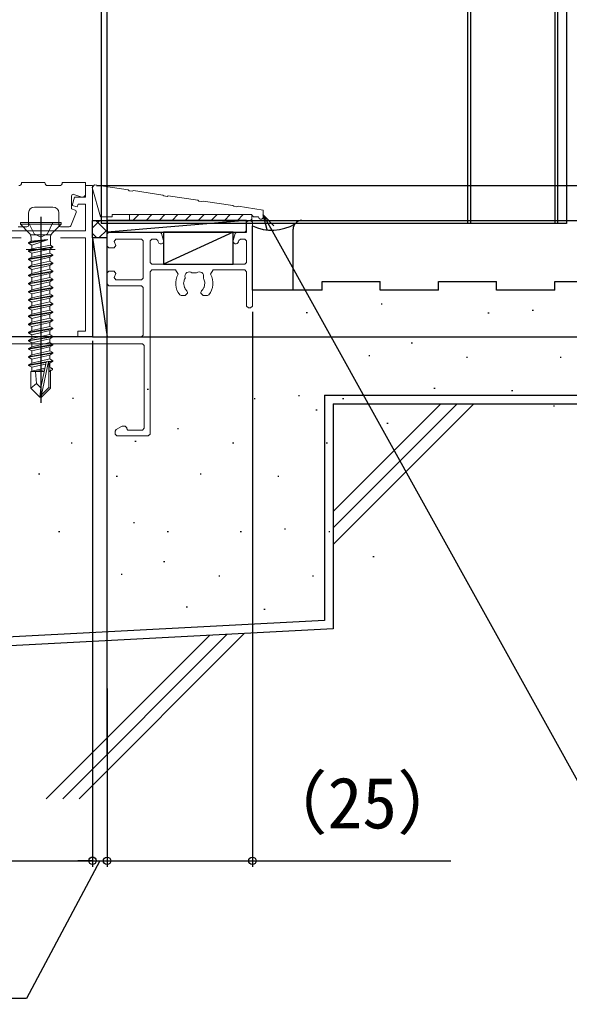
# Model space of a CAD drawing. Units: millimetres, scale not verified. Extents: x -525 to 525, y -783 to 779.
# Drawn here: x -48.4 to 46.2, y -170.5 to -2.3 of the extents above; entities that cross this region are included whole.
import ezdxf
from ezdxf.enums import TextEntityAlignment as Align

# ---------------------------------------------------------------- set-up
doc = ezdxf.new("R2010")
doc.units = ezdxf.units.MM
doc.header["$LTSCALE"] = 4
doc.layers.add('0-2_YKK_11', color=4, linetype='Continuous', lineweight=18)
doc.layers.add('0-4_YKK_13', color=4, linetype='Continuous', lineweight=18)
for name, color, linetype in [('0-3_YKK_12', 2, 'Continuous'), ('0-5_YKK_D', 6, 'Continuous'), ('0-7_YSS_K', 3, 'Continuous'), ('0-8_YSS_KE', 3, 'Continuous')]:
    doc.layers.add(name, color=color, linetype=linetype)
doc.styles.add('ＭＳ ゴシック', font='')
doc.styles.get('ＭＳ ゴシック').set_extended_font_data('MS Gothic')

msp = doc.modelspace()

# ---------------------------------------------------------------- linework, layer by layer
at = {"layer": '0-2_YKK_11'}
for p, q in [((-9.639, -38.806), (-9.339, -38.506)), ((-31.828, -40.006), (-32.11, -40.409)), ((-31.828, -40.006), (-27.439, -40.006)), ((-27.139, -40.306), (-27.439, -40.006)), ((-27.139, -40.306), (-27.139, -46.706)), ((-25.639, -40.006), (-25.939, -40.306)), ((-25.939, -44.006), (-25.939, -40.306)), ((-25.639, -40.006), (-24.878, -40.006)), ((-24.589, -40.228), (-24.878, -40.006)), ((-24.589, -40.228), (-24.523, -40.472)), ((-10.754, -40.472), (-10.688, -40.228)), ((-10.399, -40.006), (-10.688, -40.228)), ((-10.399, -40.006), (-9.639, -40.006)), ((-9.339, -40.306), (-9.639, -40.006)), ((-9.339, -40.306), (-9.339, -44.006)), ((-25.939, -44.006), (-25.639, -44.306)), ((-25.639, -45.306), (-25.939, -45.606)), ((-9.639, -44.306), (-25.639, -44.306)), ((-25.639, -45.306), (-21.571, -45.306)), ((-21.134, -46.049), (-21.571, -45.306)), ((-15.106, -45.306), (-15.543, -46.049)), ((-15.106, -45.306), (-9.639, -45.306)), ((-9.639, -44.306), (-9.339, -44.006)), ((-9.339, -45.606), (-9.639, -45.306)), ((-32.11, -46.603), (-31.828, -47.006)), ((-27.439, -47.006), (-31.828, -47.006)), ((-27.439, -47.006), (-27.139, -46.706)), ((-19.927, -46.76), (-19.913, -46.605)), ((-18.74, -45.784), (-18.59, -45.824)), ((-18.087, -45.824), (-17.937, -45.784)), ((-16.764, -46.605), (-16.75, -46.76)), ((-27.139, -48.306), (-27.439, -48.006)), ((-27.139, -48.306), (-27.139, -56.506)), ((-20.181, -47.525), (-20.128, -47.41)), ((-20.181, -47.525), (-20.042, -48.312)), ((-19.953, -48.402), (-20.042, -48.312)), ((-16.635, -48.312), (-16.724, -48.402)), ((-16.635, -48.312), (-16.496, -47.525)), ((-16.549, -47.41), (-16.496, -47.525)), ((-27.439, -56.806), (-78.839, -56.806)), ((-27.439, -56.806), (-27.139, -56.506)), ((-53.614, -58.006), (-27.239, -58.006)), ((-26.939, -58.306), (-27.239, -58.006)), ((-26.939, -58.306), (-26.939, -72.506)), ((-29.939, -72.606), (-29.739, -72.806)), ((-27.239, -72.806), (-29.739, -72.806)), ((-27.239, -72.806), (-26.939, -72.506))]:
    msp.add_line(p, q, dxfattribs=at)
at = {"layer": '0-2_YKK_11', "color": 211}
for p, q in [((-44.738, -39.306), (-44.738, -44.306)), ((-37.038, -39.806), (-41.356, -39.806)), ((-47.238, -41.806), (-42.238, -41.806))]:
    msp.add_line(p, q, dxfattribs=at)
for points in [[(-53.438, -38.606), (-37.038, -38.606), (-37.038, -34.006), (-38.328, -34.006), (-38.453, -34.472), (-39.323, -34.24), (-38.938, -32.806), (-37.038, -32.806), (-37.038, -30.806), (-35.838, -30.806), (-35.838, -56.806), (-38.338, -56.806), (-38.338, -55.806), (-37.038, -55.806), (-37.038, -39.806)], [(-48.12, -39.806), (-53.438, -39.806), (-53.438, -48.806)]]:
    msp.add_lwpolyline(points, dxfattribs=at)
at = {"layer": '0-2_YKK_11'}
for points in [[(-9.339, -45.606), (-9.339, -51.506), (-9.039, -51.806), (-8.639, -51.806), (-8.339, -51.506), (-8.339, -37.106), (-8.639, -36.806), (-9.039, -36.806), (-9.339, -37.106), (-9.339, -38.506)], [(-23.654, -40.24), (-23.978, -39.028), (-24.268, -38.806), (-33.039, -38.806), (-33.339, -39.106), (-33.339, -41.206), (-33.039, -41.506), (-32.139, -41.506), (-31.857, -41.103), (-32.11, -40.409)], [(-9.639, -38.806), (-11.009, -38.806), (-11.299, -39.028), (-11.623, -40.24)], [(-32.11, -46.603), (-31.857, -45.909), (-32.139, -45.506), (-33.039, -45.506), (-33.339, -45.806), (-33.339, -47.706), (-33.039, -48.006), (-27.439, -48.006)], [(-29.939, -72.606), (-29.939, -72.456), (-30.239, -72.156), (-30.732, -72.156), (-30.882, -72.196), (-31.789, -72.719), (-31.939, -72.979), (-31.939, -73.506), (-31.639, -73.806), (-26.239, -73.806), (-25.939, -73.506), (-25.939, -45.606)], [(-20.848, -49.592), (-20.612, -49.706), (-19.889, -49.706), (-19.489, -49.306), (-19.489, -49.167), (-19.607, -48.883)], [(-17.07, -48.883), (-17.189, -49.167), (-17.189, -49.306), (-16.789, -49.706), (-16.065, -49.706), (-15.83, -49.592)]]:
    msp.add_lwpolyline(points, dxfattribs=at)
for centre, radius, start, end in [((-24.089, -40.356), 0.45, 194.99844, 14.99844), ((-11.189, -40.356), 0.45, 165.00156, 345.00156), ((-18.339, -47.606), 3.2, 150.89019, 218.36669), ((-18.339, -47.606), 1.8, 151.96982, 173.74061), ((-19.199, -46.377), 0.75, 52.29966, 197.70029), ((-18.339, -47.606), 1.8, 81.96936, 98.03064), ((-17.478, -46.377), 0.75, 342.29976, 127.70038), ((-18.339, -47.606), 1.8, 6.25942, 28.03018), ((-18.339, -47.606), 3.2, 321.63348, 29.10981), ((-18.339, -47.606), 1.8, 206.26, 225.20711), ((-18.339, -47.606), 1.8, 314.79324, 333.74004)]:
    msp.add_arc(centre, radius, start, end, dxfattribs=at)
at = {"layer": '0-3_YKK_12'}
for p, q in [((-33.338, -128.582), (-33.338, 558.556)), ((-34.338, 140.694), (-34.338, -37.306)), ((28.662, 140.694), (28.662, -37.306)), ((29.162, 140.694), (29.162, -37.306)), ((43.662, 140.694), (43.662, -37.306)), ((44.162, 140.694), (44.162, -37.306)), ((45.662, 140.694), (45.662, -37.306)), ((-44.738, -36.161), (-44.738, -68.161)), ((-35.839, -36.806), (39.158, -36.806)), ((-35.838, -36.806), (39.159, -36.806)), ((45.662, -37.306), (-34.338, -37.306)), ((-35.838, -56.806), (-123.838, -56.806))]:
    msp.add_line(p, q, dxfattribs=at)
at = {"layer": '0-4_YKK_13'}
for p, q in [((-44.038, -30.306), (-48.038, -30.306)), ((-41.538, -30.806), (-43.538, -30.806)), ((-37.038, -30.306), (-41.038, -30.306)), ((-37.038, -32.306), (-37.038, -30.306)), ((-39.438, -32.606), (-39.438, -34.806)), ((-39.041, -32.322), (-37.699, -32.779)), ((-45.838, -34.506), (-42.638, -34.506)), ((-38.836, -35.024), (-39.438, -34.806)), ((-46.838, -37.606), (-46.838, -35.506)), ((-41.638, -37.606), (-41.638, -35.506)), ((-38.659, -35.416), (-39.563, -37.716)), ((-48.633, -37.906), (-47.138, -37.906)), ((-41.238, -37.161), (-48.238, -37.161)), ((-48.238, -37.161), (-48.238, -37.461)), ((-41.238, -37.461), (-48.238, -37.461)), ((-48.238, -37.461), (-46.711, -38.988)), ((-41.238, -37.461), (-42.765, -38.988)), ((-39.842, -37.906), (-41.338, -37.906)), ((-41.238, -37.161), (-41.238, -37.461)), ((-43.558, -40.084), (-46.838, -40.611)), ((-43.558, -40.144), (-46.838, -40.711)), ((-42.968, -39.281), (-46.508, -39.281)), ((-46.418, -39.695), (-46.418, -40.369)), ((-43.558, -40.084), (-46.418, -40.369)), ((-43.558, -40.144), (-46.288, -41.029)), ((-43.558, -40.084), (-43.558, -40.144)), ((-43.058, -39.695), (-43.058, -41.069)), ((-46.838, -40.611), (-46.418, -40.369)), ((-46.838, -40.611), (-46.838, -40.711)), ((-46.838, -40.711), (-46.288, -41.029)), ((-46.838, -42.011), (-42.638, -41.311)), ((-42.638, -41.411), (-46.838, -42.111)), ((-46.838, -42.011), (-46.288, -41.694)), ((-46.838, -42.011), (-46.838, -42.111)), ((-46.288, -41.029), (-46.288, -41.694)), ((-43.058, -41.069), (-46.288, -41.694)), ((-43.188, -41.729), (-43.188, -42.394)), ((-42.638, -41.311), (-43.058, -41.069)), ((-42.638, -41.311), (-42.638, -41.411)), ((-46.838, -42.111), (-46.288, -42.429)), ((-46.838, -43.411), (-42.638, -42.711)), ((-42.638, -42.811), (-46.838, -43.511)), ((-46.838, -43.411), (-46.288, -43.094)), ((-46.838, -43.411), (-46.838, -43.511)), ((-46.838, -43.511), (-46.288, -43.829)), ((-43.188, -42.394), (-46.288, -43.094)), ((-46.288, -42.429), (-46.288, -43.094)), ((-42.638, -42.711), (-43.188, -42.394)), ((-43.188, -43.129), (-43.188, -43.794)), ((-42.638, -42.711), (-42.638, -42.811)), ((-46.838, -44.811), (-42.638, -44.111)), ((-42.638, -44.211), (-46.838, -44.911)), ((-46.838, -44.811), (-46.288, -44.494)), ((-46.838, -44.811), (-46.838, -44.911)), ((-46.838, -44.911), (-46.288, -45.229)), ((-43.188, -43.794), (-46.288, -44.494)), ((-46.288, -43.829), (-46.288, -44.494)), ((-43.188, -45.194), (-46.288, -45.894)), ((-46.288, -45.229), (-46.288, -45.894)), ((-42.638, -44.111), (-43.188, -43.794)), ((-43.188, -44.529), (-43.188, -45.194)), ((-42.638, -45.511), (-43.188, -45.194)), ((-42.638, -44.111), (-42.638, -44.211)), ((-46.838, -46.211), (-42.638, -45.511)), ((-42.638, -45.611), (-46.838, -46.311)), ((-46.838, -46.211), (-46.288, -45.894)), ((-46.838, -46.211), (-46.838, -46.311)), ((-46.838, -46.311), (-46.288, -46.629)), ((-46.838, -47.611), (-42.638, -46.911)), ((-42.638, -47.011), (-46.838, -47.711)), ((-43.188, -46.594), (-46.288, -47.294)), ((-46.288, -46.629), (-46.288, -47.294)), ((-43.188, -45.929), (-43.188, -46.594)), ((-42.638, -46.911), (-43.188, -46.594)), ((-42.638, -45.511), (-42.638, -45.611)), ((-42.638, -46.911), (-42.638, -47.011)), ((-46.838, -47.611), (-46.288, -47.294)), ((-46.838, -47.611), (-46.838, -47.711)), ((-46.838, -47.711), (-46.288, -48.029)), ((-46.838, -49.011), (-42.638, -48.311)), ((-42.638, -48.411), (-46.838, -49.111)), ((-46.838, -49.011), (-46.288, -48.694)), ((-43.188, -47.994), (-46.288, -48.694)), ((-46.288, -48.029), (-46.288, -48.694)), ((-43.188, -47.329), (-43.188, -47.994)), ((-42.638, -48.311), (-43.188, -47.994)), ((-43.188, -48.729), (-43.188, -49.394)), ((-42.638, -48.311), (-42.638, -48.411)), ((-46.838, -49.011), (-46.838, -49.111)), ((-46.838, -49.111), (-46.288, -49.429)), ((-46.838, -50.411), (-42.638, -49.711)), ((-42.638, -49.811), (-46.838, -50.511)), ((-46.838, -50.411), (-46.288, -50.094)), ((-46.838, -50.411), (-46.838, -50.511)), ((-43.188, -49.394), (-46.288, -50.094)), ((-46.288, -49.429), (-46.288, -50.094)), ((-42.638, -49.711), (-43.188, -49.394)), ((-43.188, -50.129), (-43.188, -50.794)), ((-42.638, -49.711), (-42.638, -49.811)), ((-46.838, -50.511), (-46.288, -50.829)), ((-46.838, -51.811), (-42.638, -51.111)), ((-42.638, -51.211), (-46.838, -51.911)), ((-46.838, -51.811), (-46.288, -51.494)), ((-46.838, -51.811), (-46.838, -51.911)), ((-46.838, -51.911), (-46.288, -52.229)), ((-43.188, -50.794), (-46.288, -51.494)), ((-46.288, -50.829), (-46.288, -51.494)), ((-42.638, -51.111), (-43.188, -50.794)), ((-43.188, -51.529), (-43.188, -52.194)), ((-42.638, -51.111), (-42.638, -51.211)), ((-46.838, -53.211), (-42.638, -52.511)), ((-42.638, -52.611), (-46.838, -53.311)), ((-46.838, -53.211), (-46.288, -52.894)), ((-46.838, -53.211), (-46.838, -53.311)), ((-46.838, -53.311), (-46.288, -53.629)), ((-43.188, -52.194), (-46.288, -52.894)), ((-46.288, -52.229), (-46.288, -52.894)), ((-43.188, -53.594), (-46.288, -54.294)), ((-46.288, -53.629), (-46.288, -54.294)), ((-42.638, -52.511), (-43.188, -52.194)), ((-43.188, -52.929), (-43.188, -53.594)), ((-42.638, -53.911), (-43.188, -53.594)), ((-42.638, -52.511), (-42.638, -52.611)), ((-46.838, -54.611), (-42.638, -53.911)), ((-42.638, -54.011), (-46.838, -54.711)), ((-46.838, -54.611), (-46.288, -54.294)), ((-46.838, -54.611), (-46.838, -54.711)), ((-46.838, -54.711), (-46.288, -55.029)), ((-46.838, -56.011), (-42.638, -55.311)), ((-42.638, -55.411), (-46.838, -56.111)), ((-43.188, -54.994), (-46.288, -55.694)), ((-46.288, -55.029), (-46.288, -55.694)), ((-43.188, -54.329), (-43.188, -54.994)), ((-42.638, -55.311), (-43.188, -54.994)), ((-42.638, -53.911), (-42.638, -54.011)), ((-42.638, -55.311), (-42.638, -55.411)), ((-46.838, -56.011), (-46.288, -55.694)), ((-46.838, -56.011), (-46.838, -56.111)), ((-46.838, -56.111), (-46.288, -56.429)), ((-46.838, -57.411), (-42.638, -56.711)), ((-42.638, -56.811), (-46.838, -57.511)), ((-46.838, -57.411), (-46.288, -57.094)), ((-43.188, -56.394), (-46.288, -57.094)), ((-46.288, -56.429), (-46.288, -57.094)), ((-43.188, -55.729), (-43.188, -56.394)), ((-42.638, -56.711), (-43.188, -56.394)), ((-43.188, -57.129), (-43.188, -57.794)), ((-42.638, -56.711), (-42.638, -56.811)), ((-46.838, -57.411), (-46.838, -57.511)), ((-46.838, -57.511), (-46.288, -57.829)), ((-46.838, -58.811), (-42.638, -58.111)), ((-42.638, -58.211), (-46.838, -58.911)), ((-46.838, -58.811), (-46.288, -58.494)), ((-46.838, -58.811), (-46.838, -58.911)), ((-43.188, -57.794), (-46.288, -58.494)), ((-46.288, -57.829), (-46.288, -58.494)), ((-42.638, -58.111), (-43.188, -57.794)), ((-43.188, -58.529), (-43.188, -59.194)), ((-42.638, -58.111), (-42.638, -58.211)), ((-46.838, -58.911), (-46.288, -59.229)), ((-46.838, -60.211), (-42.638, -59.511)), ((-42.638, -59.611), (-46.838, -60.311)), ((-46.838, -60.211), (-46.288, -59.894)), ((-46.838, -60.211), (-46.838, -60.311)), ((-46.838, -60.311), (-46.288, -60.629)), ((-43.188, -59.194), (-46.288, -59.894)), ((-46.288, -59.229), (-46.288, -59.894)), ((-42.638, -59.511), (-43.188, -59.194)), ((-43.188, -59.929), (-43.188, -60.594)), ((-42.638, -59.511), (-42.638, -59.611)), ((-46.838, -61.611), (-43.812, -61.107)), ((-43.84, -61.212), (-46.838, -61.711)), ((-46.838, -61.611), (-46.288, -61.294)), ((-46.838, -61.611), (-46.838, -61.711)), ((-46.838, -61.711), (-46.288, -62.029)), ((-43.188, -60.594), (-46.288, -61.294)), ((-46.288, -60.629), (-46.288, -61.294)), ((-43.898, -61.489), (-46.288, -62.029)), ((-46.288, -62.029), (-46.288, -62.694)), ((-44.042, -62.187), (-46.288, -62.694)), ((-43.828, -61.154), (-44.738, -65.54)), ((-43.406, -61.039), (-44.588, -66.737)), ((-43.406, -61.039), (-42.638, -60.911)), ((-42.638, -61.011), (-43.351, -61.13)), ((-43.188, -61.994), (-43.341, -62.028)), ((-43.338, -61.209), (-43.338, -65.487)), ((-42.638, -60.911), (-43.188, -60.594)), ((-43.188, -61.329), (-43.188, -61.994)), ((-42.738, -62.253), (-43.188, -61.994)), ((-42.638, -60.911), (-42.638, -61.011)), ((-46.438, -62.761), (-46.288, -62.694)), ((-46.438, -62.761), (-46.438, -65.611)), ((-44.162, -62.761), (-46.438, -62.761)), ((-44.103, -62.478), (-45.821, -62.761)), ((-44.158, -62.745), (-44.242, -62.761)), ((-42.738, -62.253), (-43.338, -62.352)), ((-42.738, -62.469), (-43.338, -62.585)), ((-43.038, -62.761), (-43.338, -62.761)), ((-42.738, -62.469), (-43.038, -62.642)), ((-43.038, -62.642), (-43.038, -65.611)), ((-42.738, -62.253), (-42.738, -62.469)), ((-45.48, -64.808), (-46.438, -65.611)), ((-44.738, -65.54), (-44.888, -67.161)), ((-44.738, -65.54), (-44.738, -67.161)), ((-43.338, -65.487), (-44.588, -66.737)), ((-43.038, -65.611), (-43.338, -65.487)), ((-44.888, -67.161), (-46.438, -65.611)), ((-44.888, -67.161), (-44.588, -67.161)), ((-44.588, -67.161), (-43.038, -65.611)), ((-44.588, -66.737), (-44.588, -67.161))]:
    msp.add_line(p, q, dxfattribs=at)
at = {"layer": '0-4_YKK_13', "color": 190}
for p, q in [((-28.879, -36.806), (-27.879, -35.806)), ((-26.634, -36.806), (-25.634, -35.806)), ((-24.389, -36.806), (-23.389, -35.806)), ((-22.143, -36.806), (-21.143, -35.806)), ((-19.898, -36.806), (-18.898, -35.806)), ((-17.653, -36.806), (-16.653, -35.806)), ((-15.408, -36.806), (-14.408, -35.806)), ((-13.163, -36.806), (-12.163, -35.806)), ((-10.918, -36.806), (-9.918, -35.806)), ((-8.673, -36.806), (-8.466, -36.599))]:
    msp.add_line(p, q, dxfattribs=at)
for points in [[(-29.466, -35.806), (-29.466, -36.806), (-8.466, -36.806), (-8.466, -35.806), (-32.466, -35.806), (-32.466, -36.206), (-34.466, -36.206), (-35.898, -31.13), (-35.5, -30.679), (-29.72, -31.541), (-29.556, -31.686), (-29.012, -31.767), (-28.813, -31.676), (-23.72, -32.435), (-23.556, -32.58), (-23.012, -32.661), (-22.813, -32.57), (-17.72, -33.329), (-17.556, -33.475), (-17.012, -33.556), (-16.813, -33.464), (-11.72, -34.223), (-11.556, -34.369), (-11.012, -34.45), (-10.813, -34.358), (-6.466, -35.006), (-6.466, -35.506), (-6.466, -36.206)], [(-7.266, -36.206), (-8.166, -36.206), (-8.466, -35.906)]]:
    msp.add_lwpolyline(points, dxfattribs=at)
at = {"layer": '0-4_YKK_13'}
for points in [[(-46.838, -37.161), (-45.883, -39.077), (-44.738, -39.685)], [(-42.638, -37.161), (-43.593, -39.077), (-44.738, -39.685)], [(-42.638, -41.411), (-43.188, -41.729), (-46.288, -42.429)], [(-42.638, -42.811), (-43.188, -43.129), (-46.288, -43.829)], [(-42.638, -44.211), (-43.188, -44.529), (-46.288, -45.229)], [(-42.638, -45.611), (-43.188, -45.929), (-46.288, -46.629)], [(-42.638, -47.011), (-43.188, -47.329), (-46.288, -48.029)], [(-42.638, -48.411), (-43.188, -48.729), (-46.288, -49.429)], [(-42.638, -49.811), (-43.188, -50.129), (-46.288, -50.829)], [(-42.638, -51.211), (-43.188, -51.529), (-46.288, -52.229)], [(-42.638, -52.611), (-43.188, -52.929), (-46.288, -53.629)], [(-42.638, -54.011), (-43.188, -54.329), (-46.288, -55.029)], [(-42.638, -55.411), (-43.188, -55.729), (-46.288, -56.429)], [(-42.638, -56.811), (-43.188, -57.129), (-46.288, -57.829)], [(-42.638, -58.211), (-43.188, -58.529), (-46.288, -59.229)], [(-42.638, -59.611), (-43.188, -59.929), (-46.288, -60.629)], [(-42.638, -61.011), (-43.188, -61.329), (-43.338, -61.363)], [(-44.738, -65.54), (-45.48, -64.808), (-45.638, -62.761)]]:
    msp.add_lwpolyline(points, dxfattribs=at)
for centre, radius, start, end in [((-48.538, -30.306), 0.5, 270, 0), ((-43.538, -30.306), 0.5, 180, 270), ((-41.538, -30.306), 0.5, 270, 0), ((-39.138, -32.606), 0.3, 71.18464, 180), ((-37.538, -32.306), 0.5, 251.18464, 0), ((-45.838, -35.506), 1, 90, 180), ((-42.638, -35.506), 1, 0, 90), ((-38.938, -35.306), 0.3, 338.53449, 70.10409), ((-47.138, -37.606), 0.3, 270, 0), ((-41.338, -37.606), 0.3, 180, 270), ((-39.842, -37.606), 0.3, 270, 338.53449), ((-47.418, -39.695), 1, 0, 45), ((-42.058, -39.695), 1, 135, 180), ((-43.586, -61.209), 0.248, 0, 167.19096)]:
    msp.add_arc(centre, radius, start, end, dxfattribs=at)
at = {"layer": '0-4_YKK_13', "color": 190}
msp.add_arc((-6.866, -36.206), 0.4, 180.00002, 0, dxfattribs=at)
at = {"layer": '0-5_YKK_D'}
for p, q in [((-35.138, -30.806), (114.842, -30.806)), ((-35.138, -30.806), (135.501, -30.806)), ((-7.639, -36.806), (114.842, -36.806)), ((-8.339, -52.506), (-8.339, -147.825)), ((-35.138, -56.806), (155.501, -56.806)), ((-35.138, -56.806), (175.501, -56.806)), ((-35.138, -56.806), (135.501, -56.806)), ((-35.839, -57.525), (-35.839, -147.825)), ((-35.838, -57.506), (-35.838, -147.806)), ((-33.339, -117.213), (-33.339, -147.825)), ((-33.339, -117.232), (-33.339, -147.825)), ((-146.338, -146.806), (-35.838, -146.806)), ((-35.839, -146.825), (-38.389, -146.825)), ((-35.839, -146.825), (-33.339, -146.825)), ((-35.839, -146.825), (-33.339, -146.825)), ((-33.339, -146.825), (-30.789, -146.825))]:
    msp.add_line(p, q, dxfattribs=at)
for points in [[(-5.825, -38.417), (-6.466, -35.856), (-4.63, -37.753)], [(-6.466, -35.856), (-5.228, -38.085), (59.082, -153.806), (142.996, -153.806)], [(-34.589, -146.825), (-47.2, -170.461), (-69.427, -170.461)], [(-33.339, -146.825), (-8.339, -146.825), (25.78, -146.825)]]:
    msp.add_lwpolyline(points, dxfattribs=at)
for centre in [(-35.839, -146.825), (-35.838, -146.806), (-33.339, -146.825), (-33.339, -146.825), (-8.339, -146.825)]:
    msp.add_circle(centre, 0.637, dxfattribs=at)
at = {"layer": '0-7_YSS_K'}
for p, q in [((-35.838, -39.783), (-35.838, -36.799)), ((-35.838, -38.067), (-34.574, -36.803)), ((-33.338, -38.73), (-35.267, -36.801)), ((-9.339, -36.812), (-33.338, -38.806)), ((-34.724, -39.781), (-33.338, -38.395)), ((-8.337, -48.806), (-8.337, -37.714)), ((-35.839, -39.779), (-33.339, -56.806)), ((-35.114, -39.782), (-35.838, -39.058)), ((-11.639, -38.806), (-23.639, -44.306)), ((3.66, -47.306), (13.66, -47.306)), ((3.66, -48.806), (3.66, -47.306)), ((23.66, -47.306), (33.66, -47.306)), ((23.66, -48.806), (23.66, -47.306)), ((33.66, -48.806), (33.66, -47.306)), ((43.66, -47.306), (53.66, -47.306)), ((43.66, -48.806), (43.66, -47.306)), ((3.66, -48.806), (-8.337, -48.806)), ((43.66, -48.806), (33.66, -48.806)), ((13.802, -51.118), (14.002, -51.118)), ((0.931, -52.637), (1.131, -52.637)), ((32.165, -52.679), (32.365, -52.679)), ((39.78, -52.218), (39.98, -52.218)), ((18.985, -57.832), (19.185, -57.832)), ((11.68, -60.015), (11.88, -60.015)), ((28.473, -60.301), (28.673, -60.301)), ((44.588, -60.295), (44.788, -60.295)), ((-26.414, -65.802), (-26.214, -65.802)), ((-0.436, -66.902), (-0.236, -66.902)), ((22.877, -65.627), (23.077, -65.627)), ((36.242, -66.025), (36.442, -66.025)), ((-39.285, -67.321), (-39.085, -67.321)), ((-8.051, -67.364), (-7.851, -67.364)), ((5.562, -68.306), (45.096, -68.306)), ((24.063, -68.306), (5.562, -86.807)), ((26.892, -68.306), (5.562, -89.636)), ((29.72, -68.306), (5.562, -92.464)), ((7.179, -67.364), (7.379, -67.364)), ((43.395, -68.306), (143.66, -68.306)), ((43.444, -68.67), (43.644, -68.67)), ((2.598, -69.31), (2.798, -69.31)), ((14.795, -71.633), (14.995, -71.633)), ((-21.231, -72.516), (-21.031, -72.516)), ((-39.522, -74.985), (-39.322, -74.985)), ((-28.536, -74.699), (-28.336, -74.699)), ((-11.743, -74.985), (-11.543, -74.985)), ((4.372, -74.979), (4.572, -74.979)), ((-45.118, -80.311), (-44.918, -80.311)), ((-31.753, -80.71), (-31.553, -80.71)), ((-17.339, -80.311), (-17.139, -80.311)), ((-3.974, -80.71), (-3.774, -80.71)), ((-28.807, -88.694), (-28.606, -88.694)), ((-41.678, -90.213), (-41.478, -90.213)), ((-22.992, -90.256), (-22.792, -90.256)), ((-10.443, -90.256), (-10.243, -90.256)), ((-2.828, -89.794), (-2.628, -89.794)), ((4.787, -90.256), (4.987, -90.256)), ((-23.623, -95.408), (-23.423, -95.408)), ((12.402, -94.525), (12.602, -94.525)), ((-30.929, -97.591), (-30.729, -97.591)), ((-14.135, -97.877), (-13.935, -97.877)), ((1.979, -97.871), (2.179, -97.871)), ((-19.731, -103.203), (-19.531, -103.203)), ((-6.367, -103.602), (-6.167, -103.602)), ((-15.718, -108.087), (-43.792, -136.161)), ((-12.733, -107.93), (-40.964, -136.161)), ((-9.748, -107.774), (-38.135, -136.161))]:
    msp.add_line(p, q, dxfattribs=at)
for points in [[(-33.338, -38.806), (-9.338, -38.806), (-9.339, -36.812), (-33.338, -36.8)], [(-33.339, -39.779), (-35.839, -39.779), (-35.839, -56.806), (-33.339, -56.806)], [(-23.639, -44.306), (-11.639, -44.306), (-11.639, -38.806), (-23.639, -38.806)]]:
    msp.add_lwpolyline(points, close=True, dxfattribs=at)
for points in [[(23.66, -48.806), (13.66, -48.806), (13.66, -47.306)], [(5.562, -68.306), (5.562, -106.972), (-201.409, -117.819)]]:
    msp.add_lwpolyline(points, dxfattribs=at)
msp.add_arc((-4.993, -30.786), 7.692, 244.23156, 301.2405, dxfattribs=at)
at = {"layer": '0-8_YSS_KE'}
for p, q in [((0.163, -36.806), (97.16, -36.806)), ((-1.337, -48.806), (-1.337, -38.306)), ((4.062, -66.806), (143.66, -66.806))]:
    msp.add_line(p, q, dxfattribs=at)
msp.add_lwpolyline([(4.062, -66.806), (4.062, -105.548), (-201.409, -116.316)], dxfattribs=at)
msp.add_arc((0.163, -38.306), 1.5, 90, 180, dxfattribs=at)

# ---------------------------------------------------------------- texts
at = {"layer": '0-5_YKK_D', "style": 'ＭＳ ゴシック'}
msp.add_text('（25）', height=8.798, dxfattribs=at).set_placement((-7.425, -143.893), align=Align.BOTTOM_LEFT)

doc.saveas('drawing.dxf')
